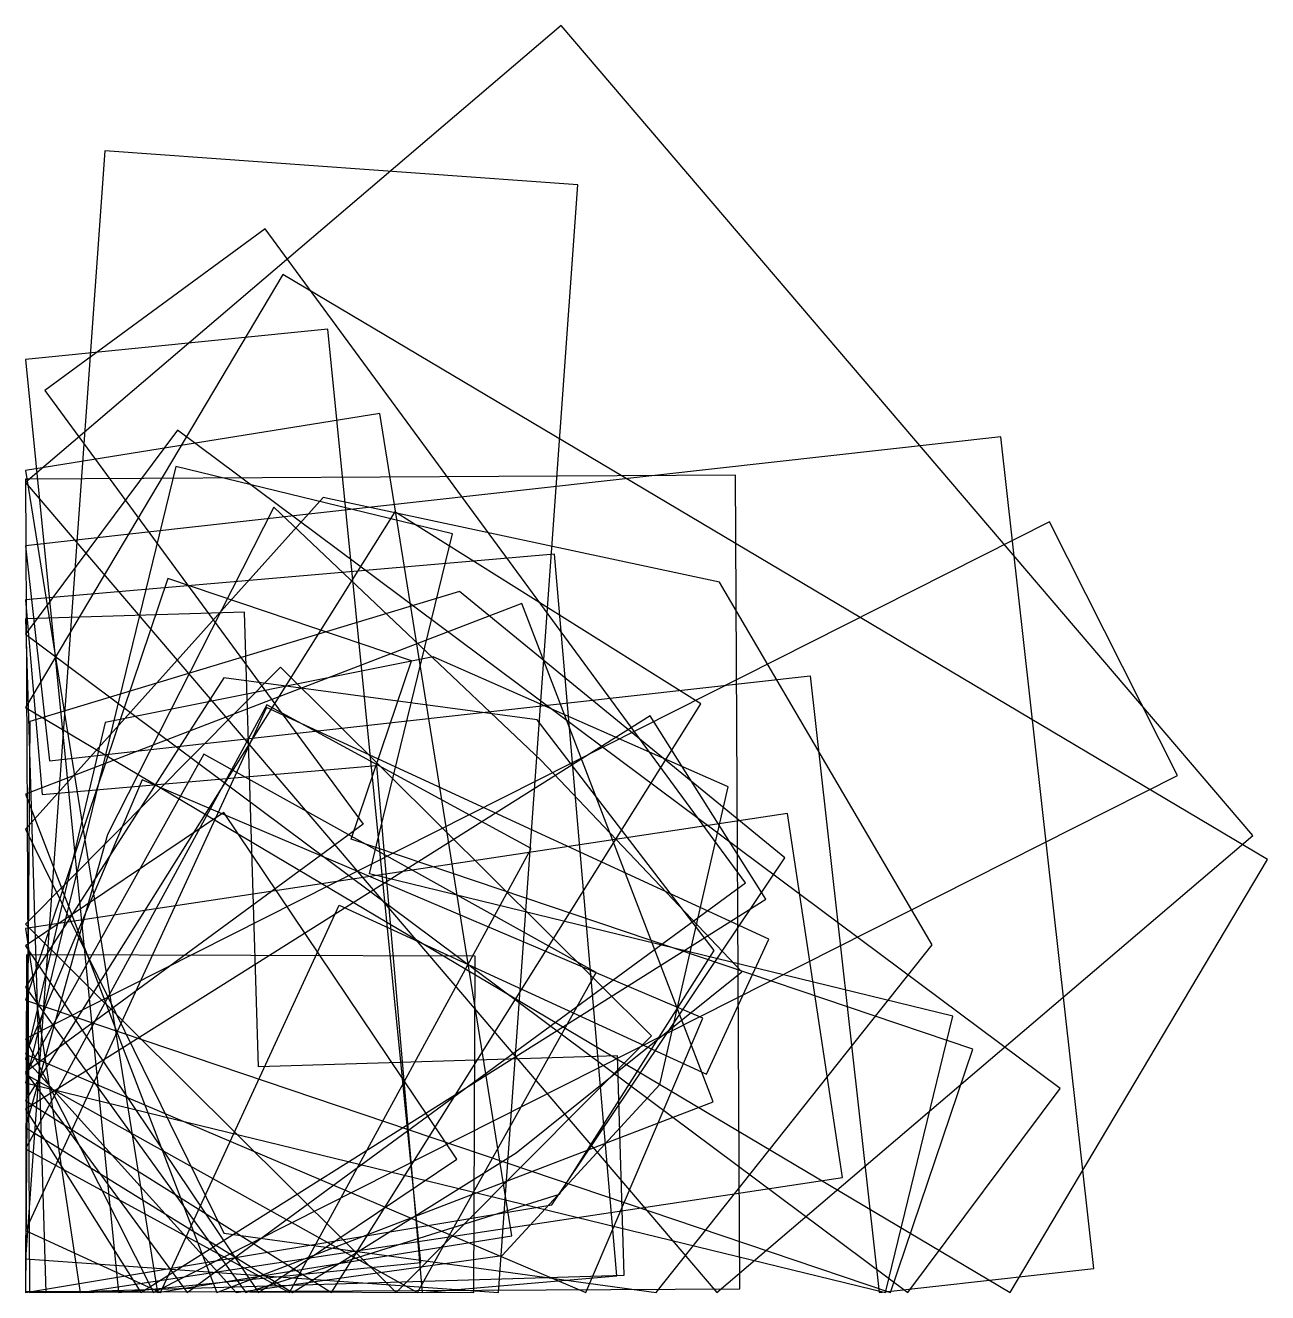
# Model space of a CAD drawing. Header units: metres. Extents: x 0 to 173, y 0 to 176.
import ezdxf

# ---------------------------------------------------------------- set-up
doc = ezdxf.new("R2010")
doc.units = ezdxf.units.M

msp = doc.modelspace()

# ---------------------------------------------------------------- linework, layer by layer
for points in [[(0, 112.76), (96.24, 0), (170.79, 63.63), (74.55, 176.38)], [(11.07, 158.92), (0, 4.73), (65.82, 0), (76.89, 154.19)], [(100.22, 57.03), (33.39, 148.07), (2.71, 125.55), (47.01, 65.19), (0, 30.68), (22.52, 0)], [(172.86, 60.27), (35.81, 141.71), (0, 81.44), (137.05, 0)], [(55.05, 4.2), (42.08, 134.08), (0, 129.88), (12.97, 0)], [(18.38, 0), (67.7, 7.92), (49.32, 122.36), (0, 114.44)], [(0, 91.64), (122.81, 0), (144, 28.4), (21.19, 120.04)], [(135.74, 119.12), (0, 103.92), (3.35, 74.02), (109.19, 85.87), (118.81, 0), (148.7, 3.35)], [(0, 29.21), (119.67, 0), (129.06, 38.49), (47.88, 58.3), (59.43, 105.6), (20.94, 114.99)], [(98.8, 113.76), (0, 113.23), (0.6, 0), (99.4, 0.52)], [(0, 64.53), (27.63, 8.3), (87.78, 0), (126.2, 48.4), (96.6, 98.89), (41.45, 110.67)], [(71.79, 74.08), (34.58, 109.33), (11.41, 63.75), (0, 23), (37.17, 0), (68.28, 19.45), (99.69, 44.63)], [(51.41, 108.67), (0, 26.73), (42.61, 0), (94.01, 81.94)], [(142.51, 107.26), (0, 35.31), (17.83, 0), (160.34, 71.96)], [(73.61, 102.78), (0, 96.41), (2.34, 69.32), (48.86, 73.35), (55.21, 0), (82.3, 2.34)], [(0, 40.71), (120.37, 0), (131.83, 33.88), (45.34, 63.13), (53.73, 87.92), (19.84, 99.38)], [(0, 0), (73.24, 12.23), (105.66, 60.51), (60.41, 97.6), (0.64, 79.49)], [(95.72, 26.54), (69.07, 95.92), (0, 69.38), (26.66, 0)], [(2.84, 0), (83.34, 2.44), (82.41, 32.95), (32.43, 31.43), (30.51, 94.72), (0, 93.8)], [(11.1, 79.35), (0, 32.51), (29.34, 0), (66.34, 5.17), (88.3, 28.99), (97.78, 70.41), (56.75, 88.48)], [(0, 51.3), (51.62, 0), (87.14, 35.74), (35.52, 87.04)], [(95.84, 47.62), (71.22, 79.71), (27.62, 85.59), (0, 42.54), (30.66, 0), (74.34, 13.73)], [(36.77, 0), (70.38, 61.8), (33.62, 81.8), (0, 20)], [(33.55, 81.44), (0, 8.67), (18.81, 0), (43.69, 53.95), (94.78, 30.4), (103.45, 49.21)], [(86.96, 80.3), (0, 25.53), (16.08, 0), (103.04, 54.77)], [(54.59, 0), (79.41, 44.54), (24.82, 74.96), (0, 30.42)], [(0, 33.19), (78, 0), (94.25, 38.19), (16.25, 71.38)], [(60.06, 18.56), (27.61, 66.83), (0, 48.28), (32.45, 0)], [(7.65, 0), (113.71, 16.02), (106.06, 66.7), (0, 50.68)], [(62.42, 0), (62.57, 46.82), (0.15, 47.01), (0, 0.2)]]:
    msp.add_lwpolyline(points, close=True)

doc.saveas('drawing.dxf')
